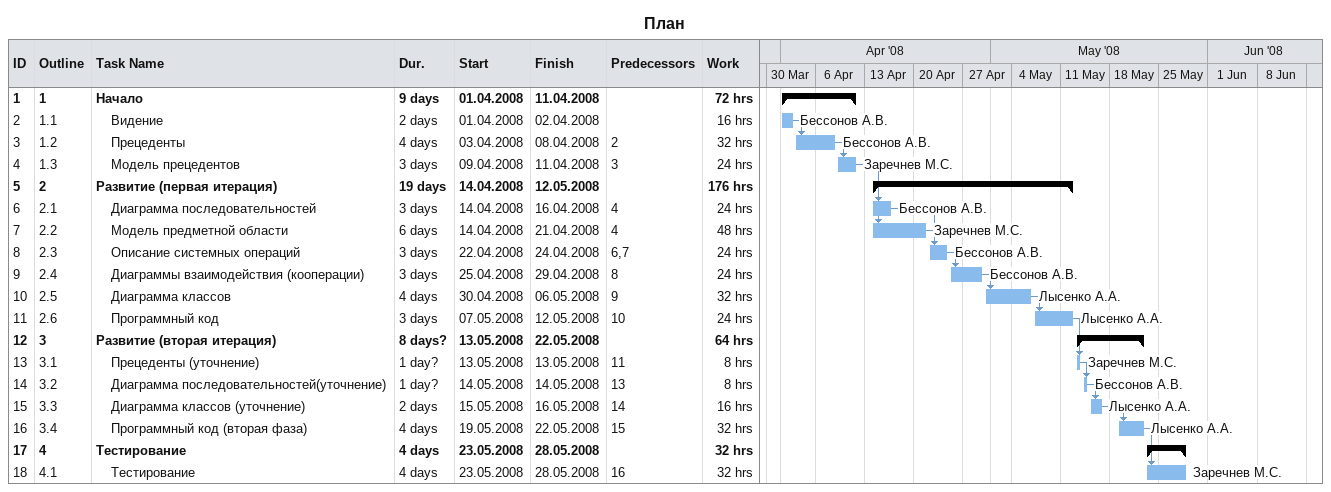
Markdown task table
План

| ID | WBS | Task | Duration | Start | Finish | Predecessors | Resources | Work (h) |
|---|---|---|---|---|---|---|---|---|
| 1 | 1 | **Начало** | 9d | 2008-04-01 | 2008-04-11 |  |  | 72 |
| 2 | 1.1 | Видение | 2d | 2008-04-01 | 2008-04-02 |  | Бессонов А.В. | 16 |
| 3 | 1.2 | Прецеденты | 4d | 2008-04-03 | 2008-04-08 | 2 | Бессонов А.В. | 32 |
| 4 | 1.3 | Модель прецедентов | 3d | 2008-04-09 | 2008-04-11 | 3 | Заречнев М.С. | 24 |
| 5 | 2 | **Развитие (первая итерация)** | 19d | 2008-04-14 | 2008-05-12 |  |  | 176 |
| 6 | 2.1 | Диаграмма последовательностей | 3d | 2008-04-14 | 2008-04-16 | 4 | Бессонов А.В. | 24 |
| 7 | 2.2 | Модель предметной области | 6d | 2008-04-14 | 2008-04-21 | 4 | Заречнев М.С. | 48 |
| 8 | 2.3 | Описание системных операций | 3d | 2008-04-22 | 2008-04-24 | 6, 7 | Бессонов А.В. | 24 |
| 9 | 2.4 | Диаграммы взаимодействия (кооперации) | 3d | 2008-04-25 | 2008-04-29 | 8 | Бессонов А.В. | 24 |
| 10 | 2.5 | Диаграмма классов | 4d | 2008-04-30 | 2008-05-06 | 9 | Лысенко А.А. | 32 |
| 11 | 2.6 | Программный код | 3d | 2008-05-07 | 2008-05-12 | 10 | Лысенко А.А. | 24 |
| 12 | 3 | **Развитие (вторая итерация)** | 8d? | 2008-05-13 | 2008-05-22 |  |  | 64 |
| 13 | 3.1 | Прецеденты (уточнение) | 1d? | 2008-05-13 | 2008-05-13 | 11 | Заречнев М.С. | 8 |
| 14 | 3.2 | Диаграмма последовательностей(уточнение) | 1d? | 2008-05-14 | 2008-05-14 | 13 | Бессонов А.В. | 8 |
| 15 | 3.3 | Диаграмма классов (уточнение) | 2d | 2008-05-15 | 2008-05-16 | 14 | Лысенко А.А. | 16 |
| 16 | 3.4 | Программный код (вторая фаза) | 4d | 2008-05-19 | 2008-05-22 | 15 | Лысенко А.А. | 32 |
| 17 | 4 | **Тестирование** | 4d | 2008-05-23 | 2008-05-28 |  |  | 32 |
| 18 | 4.1 | Тестирование | 4d | 2008-05-23 | 2008-05-28 | 16 | Заречнев М.С. | 32 |
